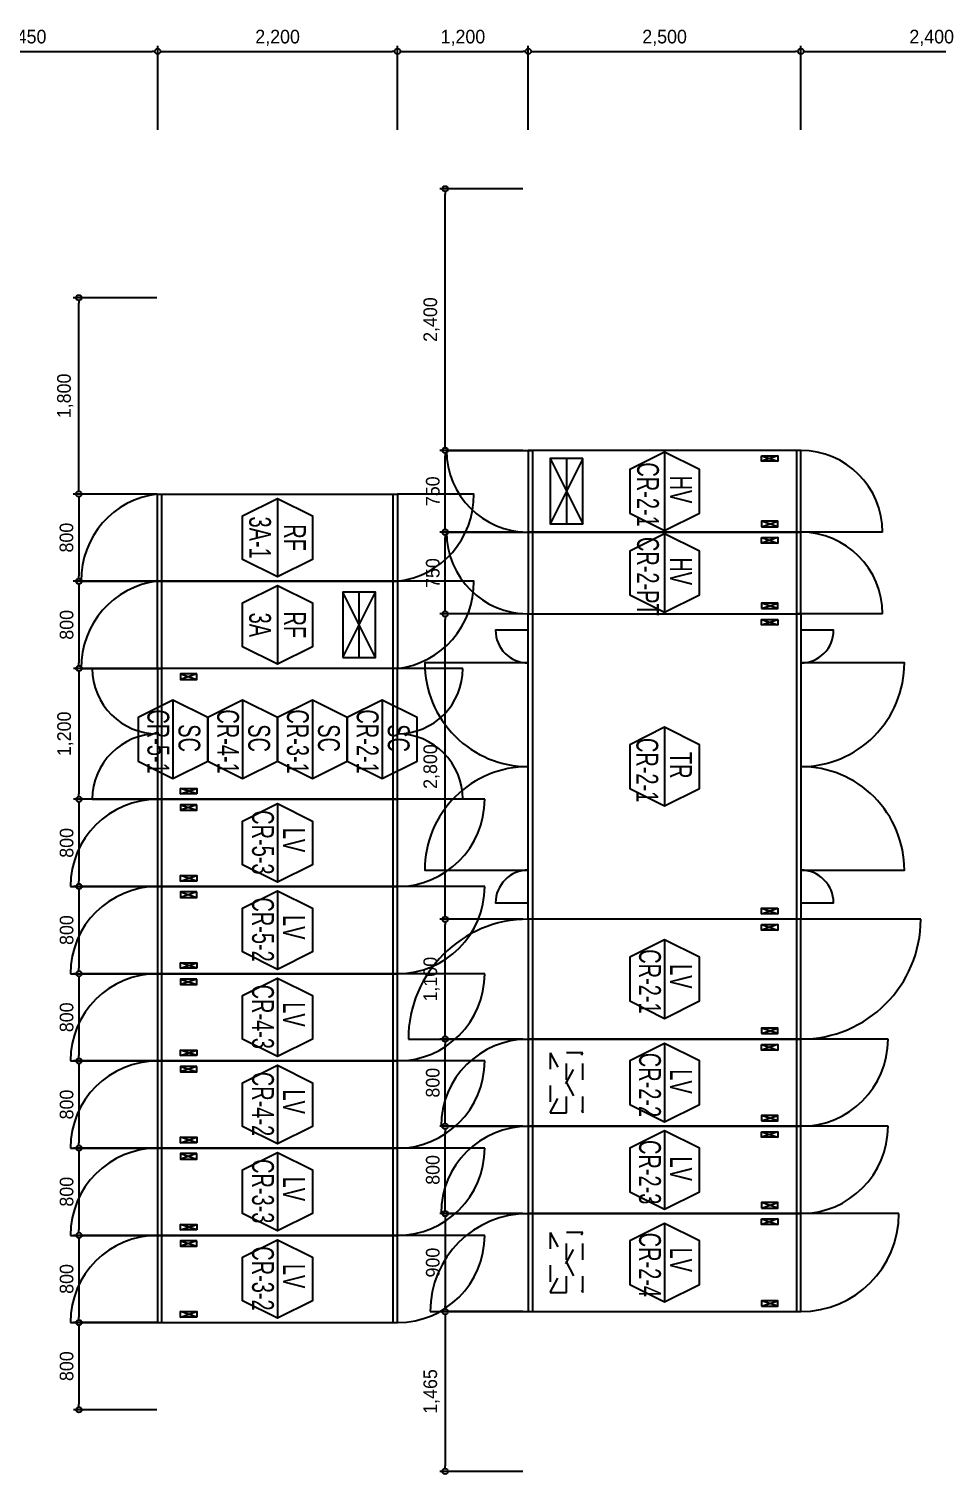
# Model space of a CAD drawing. Header units: millimetres. Extents: x 89978 to 501025, y -351975 to 837171.
# Drawn here: x 122973 to 131304, y 823915 to 837171 of the extents above; entities that cross this region are included whole.
import ezdxf
from ezdxf.enums import TextEntityAlignment as Align

# ---------------------------------------------------------------- set-up
doc = ezdxf.new("R2010")
doc.units = ezdxf.units.MM
doc.header["$LTSCALE"] = 150
doc.linetypes.add('D1', pattern=[3, 1, -1, 1])
doc.layers.get('Defpoints').update_dxf_attribs({"color": 150})
for name, color, linetype in [('------00 Switch Gear', 3, 'Continuous'), ('------00 Switch Gear_Number', 1, 'Continuous'), ('-----36 Dimension', 1, 'Continuous')]:
    doc.layers.add(name, color=color, linetype=linetype)
doc.layers.add('NOPLOT', color=191, linetype='Continuous', plot=False)
doc.styles.add('ELEC', font='')
doc.styles.add('Gtx', font='')
doc.styles.get('ELEC').set_extended_font_data('Dotum')
doc.styles.get('Gtx').set_extended_font_data('Dotum')
doc.dimstyles.new('ELEC', dxfattribs={"dimscale": 100, "dimtxt": 2, "dimasz": 1, "dimexe": 2, "dimexo": 1, "dimgap": 1, "dimtad": 1, "dimdec": 0, "dimrnd": 0.25, "dimzin": 9, "dimdsep": 32, "dimlunit": 6, "dimtxsty": 'ELEC', "dimblk": 'Z_DOT', "dimcen": 3, "dimclrd": 7, "dimclre": 7, "dimclrt": 3, "dimadec": 0, "dimazin": 0, "dimtfac": 1, "dimtdec": 0, "dimtix": 1, "dimtmove": 2, "dimatfit": 1, "dimfxl": 1, "dimarcsym": 0})

# ---------------------------------------------------------------- blocks, each defined once
blk = doc.blocks.new('_DOTBLANK')
at = {"color": 0, "linetype": 'ByBlock'}
blk.add_line((-0.5, 0), (-1, 0), dxfattribs=at)
blk.add_circle((0, 0), 0.5, dxfattribs=at)
blk = doc.blocks.new('*D1441')
at = {"layer": '-----36 Dimension', "color": 0, "lineweight": -2, "transparency": 16777216}
for p, q in [((124142, 832105), (123382, 832105)), ((123432, 832055), (123432, 831355)), ((124146, 831305), (123382, 831305))]:
    blk.add_line(p, q, dxfattribs=at)
at = {"layer": 'Defpoints', "color": 0, "transparency": 16777216}
for p in [(124192, 832105, 0), (123432, 831305), (124196, 831305, 0)]:
    blk.add_point(p, dxfattribs=at)
at = {"layer": '-----36 Dimension', "color": 0, "lineweight": -2, "transparency": 16777216, "xscale": 50, "yscale": 50, "zscale": 50}
for p, rotation in [((123432, 832105), 90), ((123432, 831305), 270)]:
    blk.add_blockref('_DOTBLANK', p, dxfattribs=dict(at, rotation=rotation))
at = {"layer": '-----36 Dimension', "color": 0, "transparency": 16777216, "insert": (123319, 831705), "char_height": 125, "attachment_point": 5, "rotation": 90, "style": 'Gtx'}
blk.add_mtext('800', dxfattribs=at)
blk = doc.blocks.new('Z_DOT')
for p, q in [((-2, 0), (2, 0)), ((0, -2), (0, 2))]:
    blk.add_line(p, q)
for radius in [2.5, 1.25]:
    blk.add_circle((0, 0), radius)
blk = doc.blocks.new('*D1442')
at = {"layer": '-----36 Dimension', "color": 0, "lineweight": -2, "transparency": 16777216}
for p, q in [((124141, 832905), (123380, 832905)), ((123430, 832855), (123430, 832155)), ((124144, 832105), (123380, 832105))]:
    blk.add_line(p, q, dxfattribs=at)
at = {"layer": 'Defpoints', "color": 0, "transparency": 16777216}
for p in [(124191, 832905, 0), (123430, 832105), (124194, 832105, 0)]:
    blk.add_point(p, dxfattribs=at)
at = {"layer": '-----36 Dimension', "color": 0, "lineweight": -2, "transparency": 16777216, "xscale": 50, "yscale": 50, "zscale": 50}
for p, rotation in [((123430, 832905), 90), ((123430, 832105), 270)]:
    blk.add_blockref('_DOTBLANK', p, dxfattribs=dict(at, rotation=rotation))
at = {"layer": '-----36 Dimension', "color": 0, "transparency": 16777216, "insert": (123318, 832505), "char_height": 125, "attachment_point": 5, "rotation": 90, "style": 'Gtx'}
blk.add_mtext('800', dxfattribs=at)
blk = doc.blocks.new('*D1401')
at = {"layer": '-----36 Dimension', "color": 0, "lineweight": -2, "transparency": 16777216}
for p, q in [((127504, 827905), (126741, 827905)), ((126791, 827155), (126791, 827855)), ((127501, 827105), (126741, 827105))]:
    blk.add_line(p, q, dxfattribs=at)
at = {"layer": 'Defpoints', "color": 0, "transparency": 16777216}
for p in [(126791, 827905), (127554, 827905), (127551, 827105)]:
    blk.add_point(p, dxfattribs=at)
at = {"layer": '-----36 Dimension', "color": 0, "lineweight": -2, "transparency": 16777216, "xscale": 50, "yscale": 50, "zscale": 50}
for p, rotation in [((126791, 827905), 90), ((126791, 827105), 270)]:
    blk.add_blockref('_DOTBLANK', p, dxfattribs=dict(at, rotation=rotation))
at = {"layer": '-----36 Dimension', "color": 0, "transparency": 16777216, "insert": (126678, 827505), "char_height": 125, "attachment_point": 5, "rotation": 90, "style": 'Gtx'}
blk.add_mtext('800', dxfattribs=at)
blk = doc.blocks.new('*D1403')
at = {"layer": '-----36 Dimension', "color": 0, "lineweight": -2, "transparency": 16777216}
for p, q in [((127504, 826305), (126741, 826305)), ((126791, 826255), (126791, 825455)), ((127504, 825405), (126741, 825405))]:
    blk.add_line(p, q, dxfattribs=at)
at = {"layer": 'Defpoints', "color": 0, "transparency": 16777216}
for p in [(127554, 826305), (126791, 825405), (127554, 825405)]:
    blk.add_point(p, dxfattribs=at)
at = {"layer": '-----36 Dimension', "color": 0, "lineweight": -2, "transparency": 16777216, "xscale": 50, "yscale": 50, "zscale": 50}
for p, rotation in [((126791, 826305), 90), ((126791, 825405), 270)]:
    blk.add_blockref('_DOTBLANK', p, dxfattribs=dict(at, rotation=rotation))
at = {"layer": '-----36 Dimension', "color": 0, "transparency": 16777216, "insert": (126678, 825855), "char_height": 125, "attachment_point": 5, "rotation": 90, "style": 'Gtx'}
blk.add_mtext('900', dxfattribs=at)
blk = doc.blocks.new('*D1404')
at = {"layer": '-----36 Dimension', "color": 0, "lineweight": -2, "transparency": 16777216}
for p, q in [((127504, 829005), (126741, 829005)), ((126791, 827955), (126791, 828955)), ((127504, 827905), (126741, 827905))]:
    blk.add_line(p, q, dxfattribs=at)
at = {"layer": 'Defpoints', "color": 0, "transparency": 16777216}
for p in [(126791, 829005), (127554, 829005), (127554, 827905)]:
    blk.add_point(p, dxfattribs=at)
at = {"layer": '-----36 Dimension', "color": 0, "lineweight": -2, "transparency": 16777216, "xscale": 50, "yscale": 50, "zscale": 50}
for p, rotation in [((126791, 829005), 90), ((126791, 827905), 270)]:
    blk.add_blockref('_DOTBLANK', p, dxfattribs=dict(at, rotation=rotation))
at = {"layer": '-----36 Dimension', "color": 0, "transparency": 16777216, "insert": (126666, 828455), "char_height": 125, "attachment_point": 5, "rotation": 90, "style": 'Gtx'}
blk.add_mtext('1,100', dxfattribs=at)
blk = doc.blocks.new('*D1405')
at = {"layer": '-----36 Dimension', "color": 0, "lineweight": -2, "transparency": 16777216}
for p, q in [((127504, 832555), (126741, 832555)), ((126791, 831855), (126791, 832505)), ((127505, 831805), (126741, 831805))]:
    blk.add_line(p, q, dxfattribs=at)
at = {"layer": 'Defpoints', "color": 0, "transparency": 16777216}
for p in [(126791, 832555), (127554, 832555), (127555, 831805)]:
    blk.add_point(p, dxfattribs=at)
at = {"layer": '-----36 Dimension', "color": 0, "lineweight": -2, "transparency": 16777216, "xscale": 50, "yscale": 50, "zscale": 50}
for p, rotation in [((126791, 832555), 90), ((126791, 831805), 270)]:
    blk.add_blockref('_DOTBLANK', p, dxfattribs=dict(at, rotation=rotation))
at = {"layer": '-----36 Dimension', "color": 0, "transparency": 16777216, "insert": (126678, 832180), "char_height": 125, "attachment_point": 5, "rotation": 90, "style": 'Gtx'}
blk.add_mtext('750', dxfattribs=at)
blk = doc.blocks.new('*D1406')
at = {"layer": '-----36 Dimension', "color": 0, "lineweight": -2, "transparency": 16777216}
for p, q in [((127504, 833305), (126741, 833305)), ((126791, 832605), (126791, 833255)), ((127504, 832555), (126741, 832555))]:
    blk.add_line(p, q, dxfattribs=at)
at = {"layer": 'Defpoints', "color": 0, "transparency": 16777216}
for p in [(126791, 833305), (127554, 833305), (127554, 832555)]:
    blk.add_point(p, dxfattribs=at)
at = {"layer": '-----36 Dimension', "color": 0, "lineweight": -2, "transparency": 16777216, "xscale": 50, "yscale": 50, "zscale": 50}
for p, rotation in [((126791, 833305), 90), ((126791, 832555), 270)]:
    blk.add_blockref('_DOTBLANK', p, dxfattribs=dict(at, rotation=rotation))
at = {"layer": '-----36 Dimension', "color": 0, "transparency": 16777216, "insert": (126678, 832930), "char_height": 125, "attachment_point": 5, "rotation": 90, "style": 'Gtx'}
blk.add_mtext('750', dxfattribs=at)
blk = doc.blocks.new('*D1434')
at = {"layer": '-----36 Dimension', "color": 0, "lineweight": -2, "transparency": 16777216}
for p, q in [((127504, 827105), (126741, 827105)), ((126791, 826355), (126791, 827055)), ((127501, 826305), (126741, 826305))]:
    blk.add_line(p, q, dxfattribs=at)
at = {"layer": 'Defpoints', "color": 0, "transparency": 16777216}
for p in [(126791, 827105), (127554, 827105), (127551, 826305)]:
    blk.add_point(p, dxfattribs=at)
at = {"layer": '-----36 Dimension', "color": 0, "lineweight": -2, "transparency": 16777216, "xscale": 50, "yscale": 50, "zscale": 50}
for p, rotation in [((126791, 827105), 90), ((126791, 826305), 270)]:
    blk.add_blockref('_DOTBLANK', p, dxfattribs=dict(at, rotation=rotation))
at = {"layer": '-----36 Dimension', "color": 0, "transparency": 16777216, "insert": (126678, 826705), "char_height": 125, "attachment_point": 5, "rotation": 90, "style": 'Gtx'}
blk.add_mtext('800', dxfattribs=at)
blk = doc.blocks.new('*D1437')
at = {"layer": '-----36 Dimension', "color": 0, "lineweight": -2, "transparency": 16777216}
for p, q in [((127505, 831805), (126741, 831805)), ((126791, 829055), (126791, 831755)), ((127501, 829005), (126741, 829005))]:
    blk.add_line(p, q, dxfattribs=at)
at = {"layer": 'Defpoints', "color": 0, "transparency": 16777216}
for p in [(126791, 831805), (127555, 831805, 0), (127551, 829005, 0)]:
    blk.add_point(p, dxfattribs=at)
at = {"layer": '-----36 Dimension', "color": 0, "lineweight": -2, "transparency": 16777216, "xscale": 50, "yscale": 50, "zscale": 50}
for p, rotation in [((126791, 831805), 90), ((126791, 829005), 270)]:
    blk.add_blockref('_DOTBLANK', p, dxfattribs=dict(at, rotation=rotation))
at = {"layer": '-----36 Dimension', "color": 0, "transparency": 16777216, "insert": (126666, 830405), "char_height": 125, "attachment_point": 5, "rotation": 90, "style": 'Gtx'}
blk.add_mtext('2,800', dxfattribs=at)
blk = doc.blocks.new('*D1413')
at = {"layer": '-----36 Dimension', "color": 0, "lineweight": -2, "transparency": 16777216}
for p, q in [((121704, 836246), (121704, 837015)), ((124154, 836246), (124154, 837015)), ((121754, 836965), (124104, 836965))]:
    blk.add_line(p, q, dxfattribs=at)
at = {"layer": 'Defpoints', "color": 0, "transparency": 16777216}
for p in [(124154, 836965), (121704, 836196), (124154, 836196)]:
    blk.add_point(p, dxfattribs=at)
at = {"layer": '-----36 Dimension', "color": 0, "lineweight": -2, "transparency": 16777216, "xscale": 50, "yscale": 50, "zscale": 50, "rotation": 180}
blk.add_blockref('_DOTBLANK', (121704, 836965), dxfattribs=at)
at = {"layer": '-----36 Dimension', "color": 0, "lineweight": -2, "transparency": 16777216, "xscale": 50, "yscale": 50, "zscale": 50}
blk.add_blockref('_DOTBLANK', (124154, 836965), dxfattribs=at)
at = {"layer": '-----36 Dimension', "color": 0, "transparency": 16777216, "insert": (122929, 837089), "char_height": 125, "attachment_point": 5, "style": 'Gtx'}
blk.add_mtext('2,450', dxfattribs=at)
blk = doc.blocks.new('*D1414')
at = {"layer": '-----36 Dimension', "color": 0, "lineweight": -2, "transparency": 16777216}
for p, q in [((124154, 836246), (124154, 837015)), ((126354, 836246), (126354, 837015)), ((124204, 836965), (126304, 836965))]:
    blk.add_line(p, q, dxfattribs=at)
at = {"layer": 'Defpoints', "color": 0, "transparency": 16777216}
for p in [(126354, 836965), (124154, 836196), (126354, 836196)]:
    blk.add_point(p, dxfattribs=at)
at = {"layer": '-----36 Dimension', "color": 0, "lineweight": -2, "transparency": 16777216, "xscale": 50, "yscale": 50, "zscale": 50, "rotation": 180}
blk.add_blockref('_DOTBLANK', (124154, 836965), dxfattribs=at)
at = {"layer": '-----36 Dimension', "color": 0, "lineweight": -2, "transparency": 16777216, "xscale": 50, "yscale": 50, "zscale": 50}
blk.add_blockref('_DOTBLANK', (126354, 836965), dxfattribs=at)
at = {"layer": '-----36 Dimension', "color": 0, "transparency": 16777216, "insert": (125254, 837089), "char_height": 125, "attachment_point": 5, "style": 'Gtx'}
blk.add_mtext('2,200', dxfattribs=at)
blk = doc.blocks.new('*D1415')
at = {"layer": '-----36 Dimension', "color": 0, "lineweight": -2, "transparency": 16777216}
for p, q in [((126354, 836246), (126354, 837015)), ((127554, 836246), (127554, 837015)), ((126404, 836965), (127504, 836965))]:
    blk.add_line(p, q, dxfattribs=at)
at = {"layer": 'Defpoints', "color": 0, "transparency": 16777216}
for p in [(127554, 836965), (126354, 836196), (127554, 836196)]:
    blk.add_point(p, dxfattribs=at)
at = {"layer": '-----36 Dimension', "color": 0, "lineweight": -2, "transparency": 16777216, "xscale": 50, "yscale": 50, "zscale": 50, "rotation": 180}
blk.add_blockref('_DOTBLANK', (126354, 836965), dxfattribs=at)
at = {"layer": '-----36 Dimension', "color": 0, "lineweight": -2, "transparency": 16777216, "xscale": 50, "yscale": 50, "zscale": 50}
blk.add_blockref('_DOTBLANK', (127554, 836965), dxfattribs=at)
at = {"layer": '-----36 Dimension', "color": 0, "transparency": 16777216, "insert": (126954, 837089), "char_height": 125, "attachment_point": 5, "style": 'Gtx'}
blk.add_mtext('1,200', dxfattribs=at)
blk = doc.blocks.new('*D1416')
at = {"layer": '-----36 Dimension', "color": 0, "lineweight": -2, "transparency": 16777216}
for p, q in [((127554, 836246), (127554, 837015)), ((130054, 836246), (130054, 837015)), ((127604, 836965), (130004, 836965))]:
    blk.add_line(p, q, dxfattribs=at)
at = {"layer": 'Defpoints', "color": 0, "transparency": 16777216}
for p in [(130054, 836965), (127554, 836196), (130054, 836196)]:
    blk.add_point(p, dxfattribs=at)
at = {"layer": '-----36 Dimension', "color": 0, "lineweight": -2, "transparency": 16777216, "xscale": 50, "yscale": 50, "zscale": 50, "rotation": 180}
blk.add_blockref('_DOTBLANK', (127554, 836965), dxfattribs=at)
at = {"layer": '-----36 Dimension', "color": 0, "lineweight": -2, "transparency": 16777216, "xscale": 50, "yscale": 50, "zscale": 50}
blk.add_blockref('_DOTBLANK', (130054, 836965), dxfattribs=at)
at = {"layer": '-----36 Dimension', "color": 0, "transparency": 16777216, "insert": (128804, 837089), "char_height": 125, "attachment_point": 5, "style": 'Gtx'}
blk.add_mtext('2,500', dxfattribs=at)
blk = doc.blocks.new('*D1417')
at = {"layer": '-----36 Dimension', "color": 0, "lineweight": -2, "transparency": 16777216}
for p, q in [((130054, 836246), (130054, 837015)), ((132454, 836246), (132454, 837015)), ((130104, 836965), (132404, 836965))]:
    blk.add_line(p, q, dxfattribs=at)
at = {"layer": 'Defpoints', "color": 0, "transparency": 16777216}
for p in [(132454, 836965), (130054, 836196), (132454, 836196)]:
    blk.add_point(p, dxfattribs=at)
at = {"layer": '-----36 Dimension', "color": 0, "lineweight": -2, "transparency": 16777216, "xscale": 50, "yscale": 50, "zscale": 50, "rotation": 180}
blk.add_blockref('_DOTBLANK', (130054, 836965), dxfattribs=at)
at = {"layer": '-----36 Dimension', "color": 0, "lineweight": -2, "transparency": 16777216, "xscale": 50, "yscale": 50, "zscale": 50}
blk.add_blockref('_DOTBLANK', (132454, 836965), dxfattribs=at)
at = {"layer": '-----36 Dimension', "color": 0, "transparency": 16777216, "insert": (131254, 837089), "char_height": 125, "attachment_point": 5, "style": 'Gtx'}
blk.add_mtext('2,400', dxfattribs=at)
blk = doc.blocks.new('*D1446')
at = {"layer": '-----36 Dimension', "color": 0, "lineweight": -2, "transparency": 16777216}
for p, q in [((124146, 831305), (123382, 831305)), ((123432, 831255), (123432, 830155)), ((124146, 830105), (123382, 830105))]:
    blk.add_line(p, q, dxfattribs=at)
at = {"layer": 'Defpoints', "color": 0, "transparency": 16777216}
for p in [(124196, 831305), (123432, 830105), (124196, 830105)]:
    blk.add_point(p, dxfattribs=at)
at = {"layer": '-----36 Dimension', "color": 0, "lineweight": -2, "transparency": 16777216, "xscale": 50, "yscale": 50, "zscale": 50}
for p, rotation in [((123432, 831305), 90), ((123432, 830105), 270)]:
    blk.add_blockref('_DOTBLANK', p, dxfattribs=dict(at, rotation=rotation))
at = {"layer": '-----36 Dimension', "color": 0, "transparency": 16777216, "insert": (123307, 830705), "char_height": 125, "attachment_point": 5, "rotation": 90, "style": 'Gtx'}
blk.add_mtext('1,200', dxfattribs=at)
blk = doc.blocks.new('*D1447')
at = {"layer": '-----36 Dimension', "color": 0, "lineweight": -2, "transparency": 16777216}
for p, q in [((124146, 830105), (123382, 830105)), ((123432, 830055), (123432, 829355)), ((124146, 829305), (123382, 829305))]:
    blk.add_line(p, q, dxfattribs=at)
at = {"layer": 'Defpoints', "color": 0, "transparency": 16777216}
for p in [(124196, 830105), (123432, 829305), (124196, 829305)]:
    blk.add_point(p, dxfattribs=at)
at = {"layer": '-----36 Dimension', "color": 0, "lineweight": -2, "transparency": 16777216, "xscale": 50, "yscale": 50, "zscale": 50}
for p, rotation in [((123432, 830105), 90), ((123432, 829305), 270)]:
    blk.add_blockref('_DOTBLANK', p, dxfattribs=dict(at, rotation=rotation))
at = {"layer": '-----36 Dimension', "color": 0, "transparency": 16777216, "insert": (123319, 829705), "char_height": 125, "attachment_point": 5, "rotation": 90, "style": 'Gtx'}
blk.add_mtext('800', dxfattribs=at)
blk = doc.blocks.new('*D1448')
at = {"layer": '-----36 Dimension', "color": 0, "lineweight": -2, "transparency": 16777216}
for p, q in [((124146, 829305), (123382, 829305)), ((123432, 829255), (123432, 828555)), ((124146, 828505), (123382, 828505))]:
    blk.add_line(p, q, dxfattribs=at)
at = {"layer": 'Defpoints', "color": 0, "transparency": 16777216}
for p in [(124196, 829305), (123432, 828505), (124196, 828505)]:
    blk.add_point(p, dxfattribs=at)
at = {"layer": '-----36 Dimension', "color": 0, "lineweight": -2, "transparency": 16777216, "xscale": 50, "yscale": 50, "zscale": 50}
for p, rotation in [((123432, 829305), 90), ((123432, 828505), 270)]:
    blk.add_blockref('_DOTBLANK', p, dxfattribs=dict(at, rotation=rotation))
at = {"layer": '-----36 Dimension', "color": 0, "transparency": 16777216, "insert": (123319, 828905), "char_height": 125, "attachment_point": 5, "rotation": 90, "style": 'Gtx'}
blk.add_mtext('800', dxfattribs=at)
blk = doc.blocks.new('*D1449')
at = {"layer": '-----36 Dimension', "color": 0, "lineweight": -2, "transparency": 16777216}
for p, q in [((124146, 828505), (123382, 828505)), ((123432, 828455), (123432, 827755)), ((124146, 827705), (123382, 827705))]:
    blk.add_line(p, q, dxfattribs=at)
at = {"layer": 'Defpoints', "color": 0, "transparency": 16777216}
for p in [(124196, 828505), (123432, 827705), (124196, 827705)]:
    blk.add_point(p, dxfattribs=at)
at = {"layer": '-----36 Dimension', "color": 0, "lineweight": -2, "transparency": 16777216, "xscale": 50, "yscale": 50, "zscale": 50}
for p, rotation in [((123432, 828505), 90), ((123432, 827705), 270)]:
    blk.add_blockref('_DOTBLANK', p, dxfattribs=dict(at, rotation=rotation))
at = {"layer": '-----36 Dimension', "color": 0, "transparency": 16777216, "insert": (123319, 828105), "char_height": 125, "attachment_point": 5, "rotation": 90, "style": 'Gtx'}
blk.add_mtext('800', dxfattribs=at)
blk = doc.blocks.new('*D1450')
at = {"layer": '-----36 Dimension', "color": 0, "lineweight": -2, "transparency": 16777216}
for p, q in [((124146, 827705), (123382, 827705)), ((123432, 827655), (123432, 826955)), ((124146, 826905), (123382, 826905))]:
    blk.add_line(p, q, dxfattribs=at)
at = {"layer": 'Defpoints', "color": 0, "transparency": 16777216}
for p in [(124196, 827705), (123432, 826905), (124196, 826905)]:
    blk.add_point(p, dxfattribs=at)
at = {"layer": '-----36 Dimension', "color": 0, "lineweight": -2, "transparency": 16777216, "xscale": 50, "yscale": 50, "zscale": 50}
for p, rotation in [((123432, 827705), 90), ((123432, 826905), 270)]:
    blk.add_blockref('_DOTBLANK', p, dxfattribs=dict(at, rotation=rotation))
at = {"layer": '-----36 Dimension', "color": 0, "transparency": 16777216, "insert": (123319, 827305), "char_height": 125, "attachment_point": 5, "rotation": 90, "style": 'Gtx'}
blk.add_mtext('800', dxfattribs=at)
blk = doc.blocks.new('*D1451')
at = {"layer": '-----36 Dimension', "color": 0, "lineweight": -2, "transparency": 16777216}
for p, q in [((124146, 826905), (123382, 826905)), ((123432, 826855), (123432, 826155)), ((124146, 826105), (123382, 826105))]:
    blk.add_line(p, q, dxfattribs=at)
at = {"layer": 'Defpoints', "color": 0, "transparency": 16777216}
for p in [(124196, 826905), (123432, 826105), (124196, 826105)]:
    blk.add_point(p, dxfattribs=at)
at = {"layer": '-----36 Dimension', "color": 0, "lineweight": -2, "transparency": 16777216, "xscale": 50, "yscale": 50, "zscale": 50}
for p, rotation in [((123432, 826905), 90), ((123432, 826105), 270)]:
    blk.add_blockref('_DOTBLANK', p, dxfattribs=dict(at, rotation=rotation))
at = {"layer": '-----36 Dimension', "color": 0, "transparency": 16777216, "insert": (123319, 826505), "char_height": 125, "attachment_point": 5, "rotation": 90, "style": 'Gtx'}
blk.add_mtext('800', dxfattribs=at)
blk = doc.blocks.new('*D1452')
at = {"layer": '-----36 Dimension', "color": 0, "lineweight": -2, "transparency": 16777216}
for p, q in [((124146, 826105), (123382, 826105)), ((123432, 826055), (123432, 825355)), ((124146, 825305), (123382, 825305))]:
    blk.add_line(p, q, dxfattribs=at)
at = {"layer": 'Defpoints', "color": 0, "transparency": 16777216}
for p in [(124196, 826105), (123432, 825305), (124196, 825305)]:
    blk.add_point(p, dxfattribs=at)
at = {"layer": '-----36 Dimension', "color": 0, "lineweight": -2, "transparency": 16777216, "xscale": 50, "yscale": 50, "zscale": 50}
for p, rotation in [((123432, 826105), 90), ((123432, 825305), 270)]:
    blk.add_blockref('_DOTBLANK', p, dxfattribs=dict(at, rotation=rotation))
at = {"layer": '-----36 Dimension', "color": 0, "transparency": 16777216, "insert": (123319, 825705), "char_height": 125, "attachment_point": 5, "rotation": 90, "style": 'Gtx'}
blk.add_mtext('800', dxfattribs=at)
blk = doc.blocks.new('*D1453')
at = {"layer": '-----36 Dimension', "color": 0, "lineweight": -2, "transparency": 16777216}
for p, q in [((124146, 825305), (123382, 825305)), ((123432, 825255), (123432, 824555)), ((124146, 824505), (123382, 824505))]:
    blk.add_line(p, q, dxfattribs=at)
at = {"layer": 'Defpoints', "color": 0, "transparency": 16777216}
for p in [(124196, 825305), (123432, 824505), (124196, 824505)]:
    blk.add_point(p, dxfattribs=at)
at = {"layer": '-----36 Dimension', "color": 0, "lineweight": -2, "transparency": 16777216, "xscale": 50, "yscale": 50, "zscale": 50}
for p, rotation in [((123432, 825305), 90), ((123432, 824505), 270)]:
    blk.add_blockref('_DOTBLANK', p, dxfattribs=dict(at, rotation=rotation))
at = {"layer": '-----36 Dimension', "color": 0, "transparency": 16777216, "insert": (123319, 824905), "char_height": 125, "attachment_point": 5, "rotation": 90, "style": 'Gtx'}
blk.add_mtext('800', dxfattribs=at)
blk = doc.blocks.new('*D1420')
at = {"layer": '-----36 Dimension', "color": 0, "lineweight": -2, "transparency": 16777216}
for p, q in [((127504, 825405), (126741, 825405)), ((126791, 825355), (126791, 823990)), ((127504, 823940), (126741, 823940))]:
    blk.add_line(p, q, dxfattribs=at)
at = {"layer": 'Defpoints', "color": 0, "transparency": 16777216}
for p in [(127554, 825405), (126791, 823940), (127554, 823940)]:
    blk.add_point(p, dxfattribs=at)
at = {"layer": '-----36 Dimension', "color": 0, "lineweight": -2, "transparency": 16777216, "xscale": 50, "yscale": 50, "zscale": 50}
for p, rotation in [((126791, 825405), 90), ((126791, 823940), 270)]:
    blk.add_blockref('_DOTBLANK', p, dxfattribs=dict(at, rotation=rotation))
at = {"layer": '-----36 Dimension', "color": 0, "transparency": 16777216, "insert": (126666, 824673), "char_height": 125, "attachment_point": 5, "rotation": 90, "style": 'Gtx'}
blk.add_mtext('1,465', dxfattribs=at)
blk = doc.blocks.new('*D1425')
at = {"layer": '-----36 Dimension', "color": 0, "lineweight": -2, "transparency": 16777216}
for p, q in [((124146, 834705), (123380, 834705)), ((123430, 832955), (123430, 834655)), ((124146, 832905), (123380, 832905))]:
    blk.add_line(p, q, dxfattribs=at)
at = {"layer": 'Defpoints', "color": 0, "transparency": 16777216}
for p in [(123430, 834705), (124196, 834705), (124196, 832905)]:
    blk.add_point(p, dxfattribs=at)
at = {"layer": '-----36 Dimension', "color": 0, "lineweight": -2, "transparency": 16777216, "xscale": 50, "yscale": 50, "zscale": 50}
for p, rotation in [((123430, 834705), 90), ((123430, 832905), 270)]:
    blk.add_blockref('_DOTBLANK', p, dxfattribs=dict(at, rotation=rotation))
at = {"layer": '-----36 Dimension', "color": 0, "transparency": 16777216, "insert": (123306, 833805), "char_height": 125, "attachment_point": 5, "rotation": 90, "style": 'Gtx'}
blk.add_mtext('1,800', dxfattribs=at)
blk = doc.blocks.new('*D1426')
at = {"layer": '-----36 Dimension', "color": 0, "lineweight": -2, "transparency": 16777216}
for p, q in [((127504, 835705), (126741, 835705)), ((126791, 833355), (126791, 835655)), ((127504, 833305), (126741, 833305))]:
    blk.add_line(p, q, dxfattribs=at)
at = {"layer": 'Defpoints', "color": 0, "transparency": 16777216}
for p in [(126791, 835705), (127554, 835705), (127554, 833305)]:
    blk.add_point(p, dxfattribs=at)
at = {"layer": '-----36 Dimension', "color": 0, "lineweight": -2, "transparency": 16777216, "xscale": 50, "yscale": 50, "zscale": 50}
for p, rotation in [((126791, 835705), 90), ((126791, 833305), 270)]:
    blk.add_blockref('_DOTBLANK', p, dxfattribs=dict(at, rotation=rotation))
at = {"layer": '-----36 Dimension', "color": 0, "transparency": 16777216, "insert": (126666, 834505), "char_height": 125, "attachment_point": 5, "rotation": 90, "style": 'Gtx'}
blk.add_mtext('2,400', dxfattribs=at)
blk = doc.blocks.new('900X2500')
at = {"layer": '------00 Switch Gear'}
for p, q in [((-2460, 900), (-2460, 0)), ((-210, 850), (-360, 800)), ((-360, 850), (-210, 800)), ((900, 900), (-42, 900)), ((-40, 900), (-40, 0)), ((-3400, 0), (-2458, 0)), ((-210, 50), (-360, 100)), ((-360, 50), (-210, 100))]:
    blk.add_line(p, q, dxfattribs=at)
at = {"layer": '------00 Switch Gear', "elevation": 0}
for points in [[(-2500, 900), (-2500, 0), (0, 0), (0, 900)], [(-360, 850), (-210, 850), (-210, 800), (-360, 800)], [(-360, 50), (-210, 50), (-210, 100), (-360, 100)]]:
    blk.add_lwpolyline(points, close=True, dxfattribs=at)
at = {"layer": '------00 Switch Gear'}
for centre, start, end in [((-2500, 0), 90, 180), ((0, 900), 270, 0)]:
    blk.add_arc(centre, 900, start, end, dxfattribs=at)
blk = doc.blocks.new('800X2500')
at = {"layer": '------00 Switch Gear'}
for p, q in [((-2460, 800), (-2460, 0)), ((800, 800), (-42, 800)), ((-40, 800), (-40, 0)), ((-210, 750), (-360, 700)), ((-360, 750), (-210, 700)), ((-3300, 0), (-2458, 0)), ((-210, 50), (-360, 100)), ((-360, 50), (-210, 100))]:
    blk.add_line(p, q, dxfattribs=at)
for points in [[(-2500, 800), (-2500, 0), (0, 0), (0, 800)], [(-360, 750), (-210, 750), (-210, 700), (-360, 700)], [(-360, 50), (-210, 50), (-210, 100), (-360, 100)]]:
    blk.add_lwpolyline(points, close=True, dxfattribs=at)
for centre, start, end in [((-2500, 0), 90, 180), ((0, 800), 270, 0)]:
    blk.add_arc(centre, 800, start, end, dxfattribs=at)
blk = doc.blocks.new('1100X2500')
at = {"layer": '------00 Switch Gear'}
for p, q in [((-2460, 1100), (-2460, 0)), ((1100, 1100), (-42, 1100)), ((-40, 1100), (-40, 0)), ((-210, 1050), (-360, 1000)), ((-360, 1050), (-210, 1000)), ((-3600, 0), (-2458, 0)), ((-210, 50), (-360, 100)), ((-360, 50), (-210, 100))]:
    blk.add_line(p, q, dxfattribs=at)
at = {"layer": '------00 Switch Gear', "elevation": 0}
for points in [[(-2500, 1100), (-2500, 0), (0, 0), (0, 1100)], [(-360, 1050), (-210, 1050), (-210, 1000), (-360, 1000)], [(-360, 50), (-210, 50), (-210, 100), (-360, 100)]]:
    blk.add_lwpolyline(points, close=True, dxfattribs=at)
at = {"layer": '------00 Switch Gear'}
for centre, start, end in [((-2500, 0), 90, 180), ((0, 1100), 270, 0)]:
    blk.add_arc(centre, 1100, start, end, dxfattribs=at)
blk = doc.blocks.new('750X2500')
at = {"layer": '------00 Switch Gear'}
for p, q in [((-3250, 750), (-2458, 750)), ((-2460, 750), (-2460, 0)), ((-210, 700), (-360, 650)), ((-360, 700), (-210, 650)), ((-40, 750), (-40, 0)), ((-210, 50), (-360, 100)), ((-360, 50), (-210, 100)), ((750, 0), (-42, 0))]:
    blk.add_line(p, q, dxfattribs=at)
for points in [[(-2500, 750), (-2500, 0), (0, 0), (0, 750)], [(-360, 700), (-210, 700), (-210, 650), (-360, 650)], [(-360, 50), (-210, 50), (-210, 100), (-360, 100)]]:
    blk.add_lwpolyline(points, close=True, dxfattribs=at)
for centre, start, end in [((-2500, 750), 180, 270), ((0, 0), 0, 90)]:
    blk.add_arc(centre, 750, start, end, dxfattribs=at)
blk = doc.blocks.new('800x2200')
at = {"layer": '------00 Switch Gear'}
for p, q in [((-2160, 0), (-2160, 800)), ((800, 800), (-42, 800)), ((-40, 0), (-40, 800)), ((-1990, 750), (-1840, 700)), ((-1840, 750), (-1990, 700)), ((-3000, 0), (-2158, 0)), ((-1990, 50), (-1840, 100)), ((-1840, 50), (-1990, 100))]:
    blk.add_line(p, q, dxfattribs=at)
for points in [[(0, 0), (0, 800), (-2200, 800), (-2200, 0)], [(-1840, 750), (-1990, 750), (-1990, 700), (-1840, 700)], [(-1840, 50), (-1990, 50), (-1990, 100), (-1840, 100)]]:
    blk.add_lwpolyline(points, close=True, dxfattribs=at)
for centre, start, end in [((-2200, 0), 90, 180), ((0, 800), 270, 0)]:
    blk.add_arc(centre, 800, start, end, dxfattribs=at)
blk = doc.blocks.new('1200X2200')
at = {"layer": '------00 Switch Gear'}
for p, q in [((-2800, 1200), (-2158, 1200)), ((-2160, 0), (-2160, 1200)), ((600, 1200), (-42, 1200)), ((-40, 0), (-40, 1200)), ((-1990, 1150), (-1840, 1100)), ((-1840, 1150), (-1990, 1100)), ((-2800, 0), (-2158, 0)), ((-1990, 50), (-1840, 100)), ((-1840, 50), (-1990, 100)), ((600, 0), (-42, 0))]:
    blk.add_line(p, q, dxfattribs=at)
for points in [[(0, 0), (0, 1200), (-2200, 1200), (-2200, 0)], [(-1840, 1150), (-1990, 1150), (-1990, 1100), (-1840, 1100)], [(-1840, 50), (-1990, 50), (-1990, 100), (-1840, 100)]]:
    blk.add_lwpolyline(points, close=True, dxfattribs=at)
for centre, start, end in [((-2200, 1200), 180, 270), ((0, 1200), 270, 0), ((-2200, 0), 90, 180), ((0, 0), 0, 90)]:
    blk.add_arc(centre, 600, start, end, dxfattribs=at)

msp = doc.modelspace()

# ---------------------------------------------------------------- linework, layer by layer
at = {"layer": '------00 Switch Gear'}
for p, q in [((124193.6, 832105), (124193.6, 832905)), ((126313.6, 832105), (126313.6, 832905)), ((124193.6, 831305), (124193.6, 832105)), ((126313.6, 831305), (126313.6, 832105)), ((127593.6, 831805), (127593.6, 829005)), ((129693.6, 831755), (129843.6, 831705)), ((129693.6, 831705), (129843.6, 831755)), ((130013.6, 831805), (130013.6, 829005)), ((129693.6, 829105), (129843.6, 829055)), ((129693.6, 829055), (129843.6, 829105))]:
    msp.add_line(p, q, dxfattribs=at)
at = {"layer": '------00 Switch Gear', "elevation": 0}
for points in [[(124153.6, 832905, 0.3857431), (123453.6, 832105), (124153.6, 832105)], [(124153.6, 832105, 0.3857431), (123453.6, 831305), (124153.6, 831305)], [(127553.6, 831655), (127253.6, 831655, 0.4142136), (127553.6, 831355), (126603.6, 831355, 0.4142136), (127553.6, 830405, 0.4142136), (126603.6, 829455), (127553.6, 829455, 0.4142136), (127253.6, 829155), (127553.6, 829155)], [(130053.6, 829155), (130353.6, 829155, 0.4142136), (130053.6, 829455), (131003.6, 829455, 0.4142136), (130053.6, 830405, 0.4142136), (131003.6, 831355), (130053.6, 831355, 0.4142136), (130353.6, 831655), (130053.6, 831655)]]:
    msp.add_lwpolyline(points, format="xyb", dxfattribs=at)
at = {"layer": '------00 Switch Gear'}
for points in [[(124153.6, 832105), (124153.6, 832905), (126353.6, 832905), (126353.6, 832105)], [(124153.6, 831305), (124153.6, 832105), (126353.6, 832105), (126353.6, 831305)], [(130053.6, 831805), (130053.6, 829005), (127553.6, 829005), (127553.6, 831805)], [(129843.6, 831755), (129843.6, 831705), (129693.6, 831705), (129693.6, 831755)], [(129843.6, 829105), (129843.6, 829055), (129693.6, 829055), (129693.6, 829105)]]:
    msp.add_lwpolyline(points, close=True, dxfattribs=at)
for points in [[(126353.6, 832105, 0.3857431), (127053.6, 832905), (126353.6, 832905)], [(126353.6, 831305, 0.3857431), (127053.6, 832105), (126353.6, 832105)]]:
    msp.add_lwpolyline(points, format="xyb", dxfattribs=at)
at = {"layer": '------00 Switch Gear_Number', "color": 1}
for points in [[(128803.6, 833290), (128803.6, 832570), (129123.6, 832729.7), (129123.6, 833130.4), (128803.6, 833290), (128483.6, 833130.4), (128483.6, 832729.7), (128803.6, 832570)], [(125253.6, 832865), (125253.6, 832145), (124933.6, 832304.7), (124933.6, 832705.4), (125253.6, 832865), (125573.6, 832705.4), (125573.6, 832304.7), (125253.6, 832145)], [(128803.6, 832540), (128803.6, 831820), (129123.6, 831979.7), (129123.6, 832380.4), (128803.6, 832540), (128483.6, 832380.4), (128483.6, 831979.7), (128803.6, 831820)], [(125253.6, 832065), (125253.6, 831345), (124933.6, 831504.7), (124933.6, 831905.4), (125253.6, 832065), (125573.6, 831905.4), (125573.6, 831504.7), (125253.6, 831345)], [(128803.6, 830765), (128803.6, 830045), (129123.6, 830204.7), (129123.6, 830605.4), (128803.6, 830765), (128483.6, 830605.4), (128483.6, 830204.7), (128803.6, 830045)], [(125253.6, 830065), (125253.6, 829345), (124933.6, 829504.7), (124933.6, 829905.4), (125253.6, 830065), (125573.6, 829905.4), (125573.6, 829504.7), (125253.6, 829345)], [(125253.6, 829265), (125253.6, 828545), (124933.6, 828704.7), (124933.6, 829105.4), (125253.6, 829265), (125573.6, 829105.4), (125573.6, 828704.7), (125253.6, 828545)], [(128803.6, 828815), (128803.6, 828095), (129123.6, 828254.7), (129123.6, 828655.4), (128803.6, 828815), (128483.6, 828655.4), (128483.6, 828254.7), (128803.6, 828095)], [(125253.6, 828465), (125253.6, 827745), (124933.6, 827904.7), (124933.6, 828305.4), (125253.6, 828465), (125573.6, 828305.4), (125573.6, 827904.7), (125253.6, 827745)], [(128803.6, 827865), (128803.6, 827145), (129123.6, 827304.7), (129123.6, 827705.4), (128803.6, 827865), (128483.6, 827705.4), (128483.6, 827304.7), (128803.6, 827145)], [(125253.6, 827665), (125253.6, 826945), (124933.6, 827104.7), (124933.6, 827505.4), (125253.6, 827665), (125573.6, 827505.4), (125573.6, 827104.7), (125253.6, 826945)], [(128803.6, 827065), (128803.6, 826345), (129123.6, 826504.7), (129123.6, 826905.4), (128803.6, 827065), (128483.6, 826905.4), (128483.6, 826504.7), (128803.6, 826345)], [(125253.6, 826865), (125253.6, 826145), (124933.6, 826304.7), (124933.6, 826705.4), (125253.6, 826865), (125573.6, 826705.4), (125573.6, 826304.7), (125253.6, 826145)], [(128803.6, 826215), (128803.6, 825495), (129123.6, 825654.7), (129123.6, 826055.4), (128803.6, 826215), (128483.6, 826055.4), (128483.6, 825654.7), (128803.6, 825495)], [(125253.6, 826065), (125253.6, 825345), (124933.6, 825504.7), (124933.6, 825905.4), (125253.6, 826065), (125573.6, 825905.4), (125573.6, 825504.7), (125253.6, 825345)]]:
    msp.add_lwpolyline(points, dxfattribs=at)
at = {"layer": '------00 Switch Gear_Number', "color": 1, "elevation": 0}
for points in [[(124293.6, 831015), (124293.6, 830295), (124613.6, 830454.7), (124613.6, 830855.4), (124293.6, 831015), (123973.6, 830855.4), (123973.6, 830454.7), (124293.6, 830295)], [(124933.6, 831015), (124933.6, 830295), (125253.6, 830454.7), (125253.6, 830855.4), (124933.6, 831015), (124613.6, 830855.4), (124613.6, 830454.7), (124933.6, 830295)], [(125573.6, 831015), (125573.6, 830295), (125893.6, 830454.7), (125893.6, 830855.4), (125573.6, 831015), (125253.6, 830855.4), (125253.6, 830454.7), (125573.6, 830295)], [(126213.6, 831015), (126213.6, 830295), (126533.6, 830454.7), (126533.6, 830855.4), (126213.6, 831015), (125893.6, 830855.4), (125893.6, 830454.7), (126213.6, 830295)]]:
    msp.add_lwpolyline(points, dxfattribs=at)
at = {"layer": 'NOPLOT'}
for p, q in [((128053.6, 833230), (127753.6, 832630)), ((127753.6, 833230), (128053.6, 832630)), ((127903.6, 833230), (127903.6, 832630)), ((125851.6, 831405), (126151.6, 832005)), ((126151.6, 831405), (125851.6, 832005)), ((126001.6, 831405), (126001.6, 832005))]:
    msp.add_line(p, q, dxfattribs=at)
at = {"layer": 'NOPLOT', "linetype": 'D1'}
for p, q in [((127753.6, 827230), (128053.6, 827780)), ((127753.6, 827780), (128053.6, 827230)), ((127903.6, 827230), (127903.6, 827780)), ((127753.6, 825580), (128053.6, 826130)), ((127753.6, 826130), (128053.6, 825580)), ((127903.6, 825580), (127903.6, 826130))]:
    msp.add_line(p, q, dxfattribs=at)
at = {"layer": 'NOPLOT', "elevation": 0}
msp.add_lwpolyline([(128053.6, 833230), (127753.6, 833230), (127753.6, 832630), (128053.6, 832630)], close=True, dxfattribs=at)
at = {"layer": 'NOPLOT'}
msp.add_lwpolyline([(125851.6, 831405), (126151.6, 831405), (126151.6, 832005), (125851.6, 832005)], close=True, dxfattribs=at)
at = {"layer": 'NOPLOT', "linetype": 'D1'}
for points in [[(128053.6, 827230), (128053.6, 827780), (127753.6, 827780), (127753.6, 827230)], [(128053.6, 825580), (128053.6, 826130), (127753.6, 826130), (127753.6, 825580)]]:
    msp.add_lwpolyline(points, close=True, dxfattribs=at)

# ---------------------------------------------------------------- block references
at = {"layer": '------00 Switch Gear'}
for name, p in [('750X2500', (130053.6, 832555)), ('750X2500', (130053.6, 831805)), ('1200X2200', (126353.6, 830105)), ('800x2200', (126353.6, 829305)), ('800x2200', (126353.6, 828505)), ('1100X2500', (130053.6, 827905)), ('800x2200', (126353.6, 827705)), ('800X2500', (130053.6, 827105)), ('800x2200', (126353.6, 826905)), ('800X2500', (130053.6, 826305)), ('800x2200', (126353.6, 826105)), ('900X2500', (130053.6, 825405)), ('800x2200', (126353.6, 825305))]:
    msp.add_blockref(name, p, dxfattribs=at)

# ---------------------------------------------------------------- texts
at = {"layer": '------00 Switch Gear_Number', "color": 0, "style": 'ELEC', "width": 0.7}
for s, p in [('CR-2-1', (128651.9, 832900)), ('HV', (128954.7, 832946.8)), ('3A-1', (125093.6, 832505)), ('RF', (125413.6, 832505)), ('CR-2-PT', (128651.9, 832150)), ('HV', (128954.7, 832196.8)), ('3A', (125093.6, 831705)), ('RF', (125413.6, 831705)), ('CR-5-1', (124160.1, 830634.2)), ('CR-4-1', (124800.1, 830634.2)), ('CR-3-1', (125440.1, 830634.2)), ('CR-2-1', (126080.1, 830634.2)), ('SC', (124444.8, 830666)), ('SC', (125084.8, 830666)), ('SC', (125724.8, 830666)), ('SC', (126364.8, 830666)), ('CR-2-1', (128645.3, 830372.5)), ('TR', (128954.8, 830417.2)), ('CR-5-3', (125120.1, 829709.8)), ('LV', (125404.8, 829731)), ('CR-5-2', (125120.1, 828909.8)), ('LV', (125404.8, 828931)), ('CR-2-1', (128670.1, 828434.2)), ('LV', (128954.8, 828481)), ('CR-4-3', (125120.1, 828109.8)), ('LV', (125404.8, 828131)), ('CR-2-2', (128670.1, 827484.2)), ('CR-4-2', (125120.1, 827309.8)), ('LV', (128954.8, 827516)), ('LV', (125404.8, 827331)), ('CR-2-3', (128670.1, 826684.2)), ('CR-3-3', (125120.1, 826509.8)), ('LV', (128954.8, 826716)), ('LV', (125404.8, 826531)), ('CR-2-4', (128670.1, 825834.2)), ('CR-3-2', (125120.1, 825709.8)), ('LV', (128954.8, 825881)), ('LV', (125404.8, 825731))]:
    msp.add_text(s, height=200, rotation=270, dxfattribs=at).set_placement(p, align=Align.MIDDLE_CENTER)

# ---------------------------------------------------------------- dimensions: what is measured, and where the dimension line sits
at = {"layer": '-----36 Dimension'}
for base, p1, p2, angle, picture, middle in [((124153.6, 836964.6), (121703.6, 836196.1), (124153.6, 836196.1), 180, '*D1413', (122928.6, 837089.2)), ((126353.6, 836964.6), (124153.6, 836196.1), (126353.6, 836196.1), 180, '*D1414', (125253.6, 837089.2)), ((127553.6, 836964.6), (126353.6, 836196.1), (127553.6, 836196.1), 180, '*D1415', (126953.6, 837089.2)), ((130053.6, 836964.6), (127553.6, 836196.1), (130053.6, 836196.1), 180, '*D1416', (128803.6, 837089.2)), ((132453.6, 836964.6), (130053.6, 836196.1), (132453.6, 836196.1), 180, '*D1417', (131253.6, 837089.2)), ((126790.8, 835705), (127553.6, 833305), (127553.6, 835705), 270, '*D1426', (126666.2, 834505)), ((123430.2, 834705), (124195.6, 832905), (124195.6, 834705), 90, '*D1425', (123305.6, 833805)), ((126790.8, 833305), (127553.6, 832555), (127553.6, 833305), 270, '*D1406', (126678.2, 832930)), ((123430.2, 832105, 0), (124190.8, 832905), (124194, 832105), 90, '*D1442', (123317.6, 832505, 0)), ((126790.8, 832555), (127554.6, 831805), (127553.6, 832555), 270, '*D1405', (126678.2, 832180)), ((123431.8, 831305, 0), (124192.4, 832105), (124195.6, 831305), 90, '*D1441', (123319.2, 831705, 0)), ((126790.8, 831805, 0), (127551.4, 829005, 0), (127554.6, 831805, 0), 270, '*D1437', (126666.2, 830405, 0)), ((123431.8, 830105), (124195.6, 831305), (124195.6, 830105), 90, '*D1446', (123307.2, 830705)), ((123431.8, 829305), (124195.6, 830105), (124195.6, 829305), 90, '*D1447', (123319.2, 829705)), ((123431.8, 828505), (124195.6, 829305), (124195.6, 828505), 90, '*D1448', (123319.2, 828905)), ((126790.8, 829005), (127553.6, 827905), (127553.6, 829005), 90, '*D1404', (126666.2, 828455)), ((123431.8, 827705), (124195.6, 828505), (124195.6, 827705), 90, '*D1449', (123319.2, 828105)), ((126790.8, 827905), (127551.4, 827105), (127553.6, 827905), 90, '*D1401', (126678.2, 827505)), ((123431.8, 826905), (124195.6, 827705), (124195.6, 826905), 90, '*D1450', (123319.2, 827305)), ((126790.8, 827105), (127551.4, 826305), (127553.6, 827105), 90, '*D1434', (126678.2, 826705)), ((123431.8, 826105), (124195.6, 826905), (124195.6, 826105), 90, '*D1451', (123319.2, 826505)), ((126790.8, 825405), (127553.6, 826305), (127553.6, 825405), 90, '*D1403', (126678.2, 825855)), ((123431.8, 825305), (124195.6, 826105), (124195.6, 825305), 90, '*D1452', (123319.2, 825705)), ((126790.8, 823940), (127553.6, 825405), (127553.6, 823940), 90, '*D1420', (126666.2, 824672.5)), ((123431.8, 824505), (124195.6, 825305), (124195.6, 824505), 90, '*D1453', (123319.2, 824905))]:
    dim = msp.add_linear_dim(base=base, p1=p1, p2=p2, angle=angle, dimstyle='ELEC', override={"dimscale": 50, "dimtxt": 2.5, "dimexe": 1, "dimtad": 2, "dimtxsty": 'Gtx', "dimblk1": 'DOTBLANK', "dimblk2": 'DOTBLANK', "dimsah": 1, "dimclrd": 0, "dimclre": 0, "dimclrt": 0}, dxfattribs=at)
    dim.commit()
    dim.dimension.update_dxf_attribs({"geometry": picture, "text_midpoint": middle})

doc.saveas('drawing.dxf')
